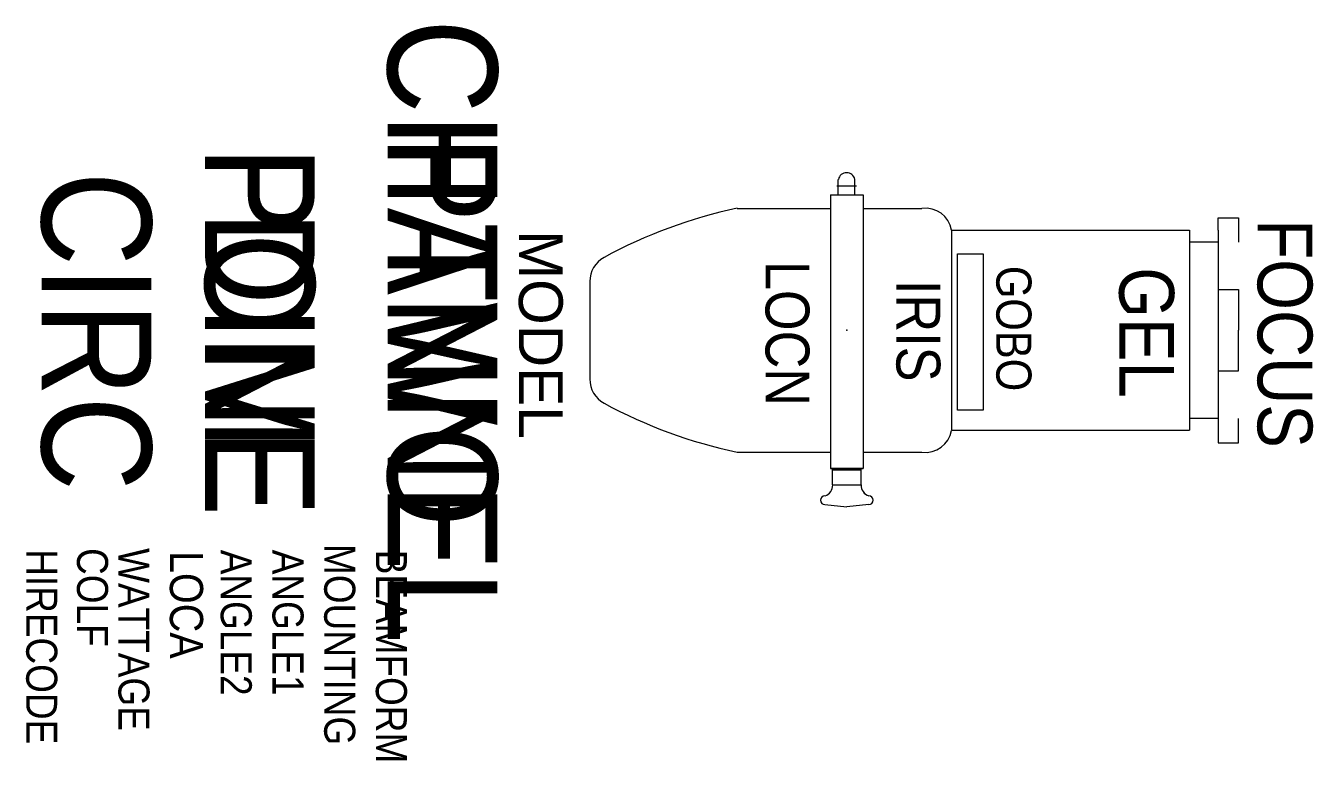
# Model space of a CAD drawing. Extents: x 1686 to 2860, y -110 to 560.
import ezdxf
from ezdxf.enums import TextEntityAlignment as Align

# ---------------------------------------------------------------- set-up
doc = ezdxf.new("R2010")
doc.units = 0
doc.layers.get('0').update_dxf_attribs({"linetype": 'CONTINUOUS'})
for name, color, linetype in [('CHANNEL', 3, 'CONTINUOUS'), ('CIRC', 6, 'CONTINUOUS'), ('DIMMER', 4, 'CONTINUOUS'), ('FOCUS', 2, 'CONTINUOUS'), ('GEL', 1, 'CONTINUOUS'), ('LANTERNS', 4, 'CONTINUOUS'), ('LOCATION', 7, 'CONTINUOUS'), ('MODEL', 6, 'CONTINUOUS'), ('PATCH', 5, 'CONTINUOUS'), ('PATCH2', 5, 'CONTINUOUS')]:
    doc.layers.add(name, color=color, linetype=linetype)

msp = doc.modelspace()

# ---------------------------------------------------------------- linework, layer by layer
for p, q in [((2425.2, 413.7), (2443.2, 413.7)), ((2426.6, 405.7), (2426.6, 413.7)), ((2426.7, 413.7), (2426.7, 419.7)), ((2441.6, 405.7), (2441.6, 413.7)), ((2441.7, 413.7), (2441.7, 419.7)), ((2419.5, 405.7), (2419.5, 156.3)), ((2419.5, 405.7), (2449.5, 405.7)), ((2449.5, 405.7), (2449.5, 156.3)), ((2334.5, 393.3), (2419.5, 393.3)), ((2449.5, 393.3), (2502.8, 393.3)), ((2773.2, 384.7), (2791.8, 384.7)), ((2773.2, 373.3), (2773.2, 384.7)), ((2791.8, 384.7), (2791.8, 362.6)), ((2530, 373.3), (2746.9, 373.3)), ((2530, 373.3), (2530, 191.1)), ((2746.9, 373.3), (2746.9, 191.1)), ((2773.2, 373.3), (2773.2, 191.1)), ((2773.2, 362.6), (2746.9, 362.6)), ((2200, 326.6), (2200, 237.8)), ((2773.2, 319.3), (2791.8, 319.3)), ((2791.8, 319.3), (2791.8, 282.2)), ((2791.8, 245.1), (2791.8, 282.2)), ((2773.2, 245.1), (2791.8, 245.1)), ((2773.2, 201.8), (2746.9, 201.8)), ((2791.8, 179.7), (2791.8, 201.8)), ((2530, 191.1), (2746.9, 191.1)), ((2773.2, 191.1), (2773.2, 179.7)), ((2773.2, 179.7), (2791.8, 179.7)), ((2334.5, 171.1), (2419.5, 171.1)), ((2449.5, 171.1), (2502.8, 171.1)), ((2449.5, 156.3), (2419.5, 156.3)), ((2419.5, 156.3), (2449.5, 156.3)), ((2421.5, 141.3), (2421.5, 156.3)), ((2447.5, 154.8), (2421.5, 154.8)), ((2447.5, 141.3), (2447.5, 156.3)), ((2421.5, 141.3), (2447.5, 141.3)), ((2414.5, 123.3), (2434.5, 121.3)), ((2454.5, 123.3), (2434.5, 121.3))]:
    msp.add_line(p, q)
msp.add_lwpolyline([(2535.4, 352), (2558.9, 352), (2558.9, 209.5), (2535.4, 209.5)], close=True)
for centre, radius, start, end in [((2434.2, 418.1), 7.67, 12.1702, 167.8298), ((2427.8, -47.4), 450.5, 101.9523, 118.4652), ((2505.9, 368.9), 24.6, 10.8945, 97.1289), ((2502.8, 393.3), 0.01, 270, 277.1289), ((2225, 326.6), 25, 118.4652, 180), ((2225, 237.8), 25, 180, 241.5348), ((2427.8, 611.8), 450.5, 241.5348, 258.0477), ((2505.9, 195.5), 24.6, 262.8711, 349.1055), ((2502.8, 171.1), 0.01, 82.8711, 90), ((2411.4, 141), 10.2, 288.0473, 1.9687), ((2457.6, 141), 10.2, 178.0313, 251.9527), ((2457.5, 140.9), 9.99, 177.3184, 252.6657), ((2414.5, 127.3), 4, 90, 270), ((2454.5, 127.3), 4, 270, 90)]:
    msp.add_arc(centre, radius, start, end)
msp.add_point((2434.5, 282.2))

# ---------------------------------------------------------------- texts
at = {"layer": 'CHANNEL', "width": 0.89}
msp.add_attdef('CHANNEL', text='', height=100, rotation=270, dxfattribs=at).set_placement((2015.7, 281.4), align=Align.CENTER)
at = {"layer": 'CIRC', "width": 0.89}
msp.add_attdef('CIRC', text='', height=100, rotation=270, dxfattribs=at).set_placement((1700.1, 281.4), align=Align.CENTER)
at = {"layer": 'DIMMER', "width": 0.89}
msp.add_attdef('DIM', text='', height=100, rotation=270, dxfattribs=at).set_placement((1849.1, 282.2), align=Align.CENTER)
at = {"layer": 'FOCUS', "color": 30, "width": 0.89}
msp.add_attdef('FOCUS', text='', height=50, rotation=270, dxfattribs=at).set_placement((2809.1, 279.2), align=Align.CENTER)
at = {"layer": 'GEL', "width": 0.89}
for tag, height, p in [('GOBO', 32, (2570.8, 283.8)), ('GEL', 50, (2682.9, 280.1))]:
    msp.add_attdef(tag, text='', height=height, rotation=270, dxfattribs=at).set_placement(p, align=Align.CENTER)
at = {"layer": 'LANTERNS', "color": 30, "width": 0.89}
msp.add_attdef('IRIS', text='', height=40, rotation=270, dxfattribs=at).set_placement((2499.7, 281.8), align=Align.MIDDLE)
at = {"layer": 'LANTERNS', "color": 0, "width": 0.89, "flags": 1}
for tag, p, s, height in [('WATTAGE', (1770.1, 83.7, 0), '1000', 28.3), ('MOUNTING', (1957.8, 87.4), 'STANDARD HOOK CLAMP', 28.305), ('HIRECODE', (1686, 82.7), '', 28.3), ('COLF', (1732.3, 83.7), 'N', 28.3), ('LOCA', (1817, 81.1), '', 30.3), ('ANGLE2', (1863.4, 82.2), '26', 28.3), ('ANGLE1', (1910.6, 82.2), '26', 28.3), ('BEAMFORM', (2004.9, 82.2), 'C', 28.3)]:
    msp.add_attdef(tag, p, s, height=height, rotation=270, dxfattribs=at)
at = {"layer": 'LOCATION', "width": 0.89}
msp.add_attdef('LOCN', text='', height=40, rotation=270, dxfattribs=at).set_placement((2360.3, 279.3), align=Align.CENTER)
at = {"layer": 'MODEL'}
msp.add_attdef('MODEL', text='P264', height=40, rotation=270, dxfattribs=at).set_placement((2135.3, 278.3), align=Align.CENTER)
at = {"layer": 'PATCH', "width": 0.89}
msp.add_attdef('PONE', text='', height=100, rotation=270, dxfattribs=at).set_placement((1849.1, 281.4), align=Align.CENTER)
at = {"layer": 'PATCH2', "width": 0.89}
msp.add_attdef('PTWO', text='', height=100, rotation=270, dxfattribs=at).set_placement((2015.7, 281.4), align=Align.CENTER)

doc.saveas('drawing.dxf')
